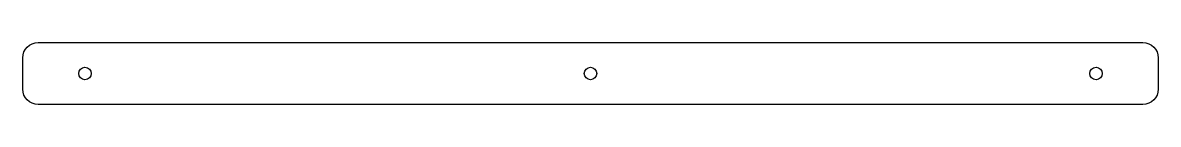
# Model space of a CAD drawing. Header units: millimetres. Extents: x 22 to 387, y -35 to -15.
import ezdxf

# ---------------------------------------------------------------- set-up
doc = ezdxf.new("R2010")
doc.units = ezdxf.units.MM
doc.layers.get('0').update_dxf_attribs({"linetype": 'CONTINUOUS'})

msp = doc.modelspace()

# ---------------------------------------------------------------- linework, layer by layer
msp.add_lwpolyline([(22, -20, -0.41421356), (27, -15), (381.625, -15, -0.41421356), (386.625, -20), (386.625, -30, -0.41421356), (381.625, -35), (27, -35, -0.41421356), (22, -30)], format="xyb", close=True)
for centre in [(42, -25), (204.3125, -25), (366.625, -25)]:
    msp.add_circle(centre, 2)

doc.saveas('drawing.dxf')
